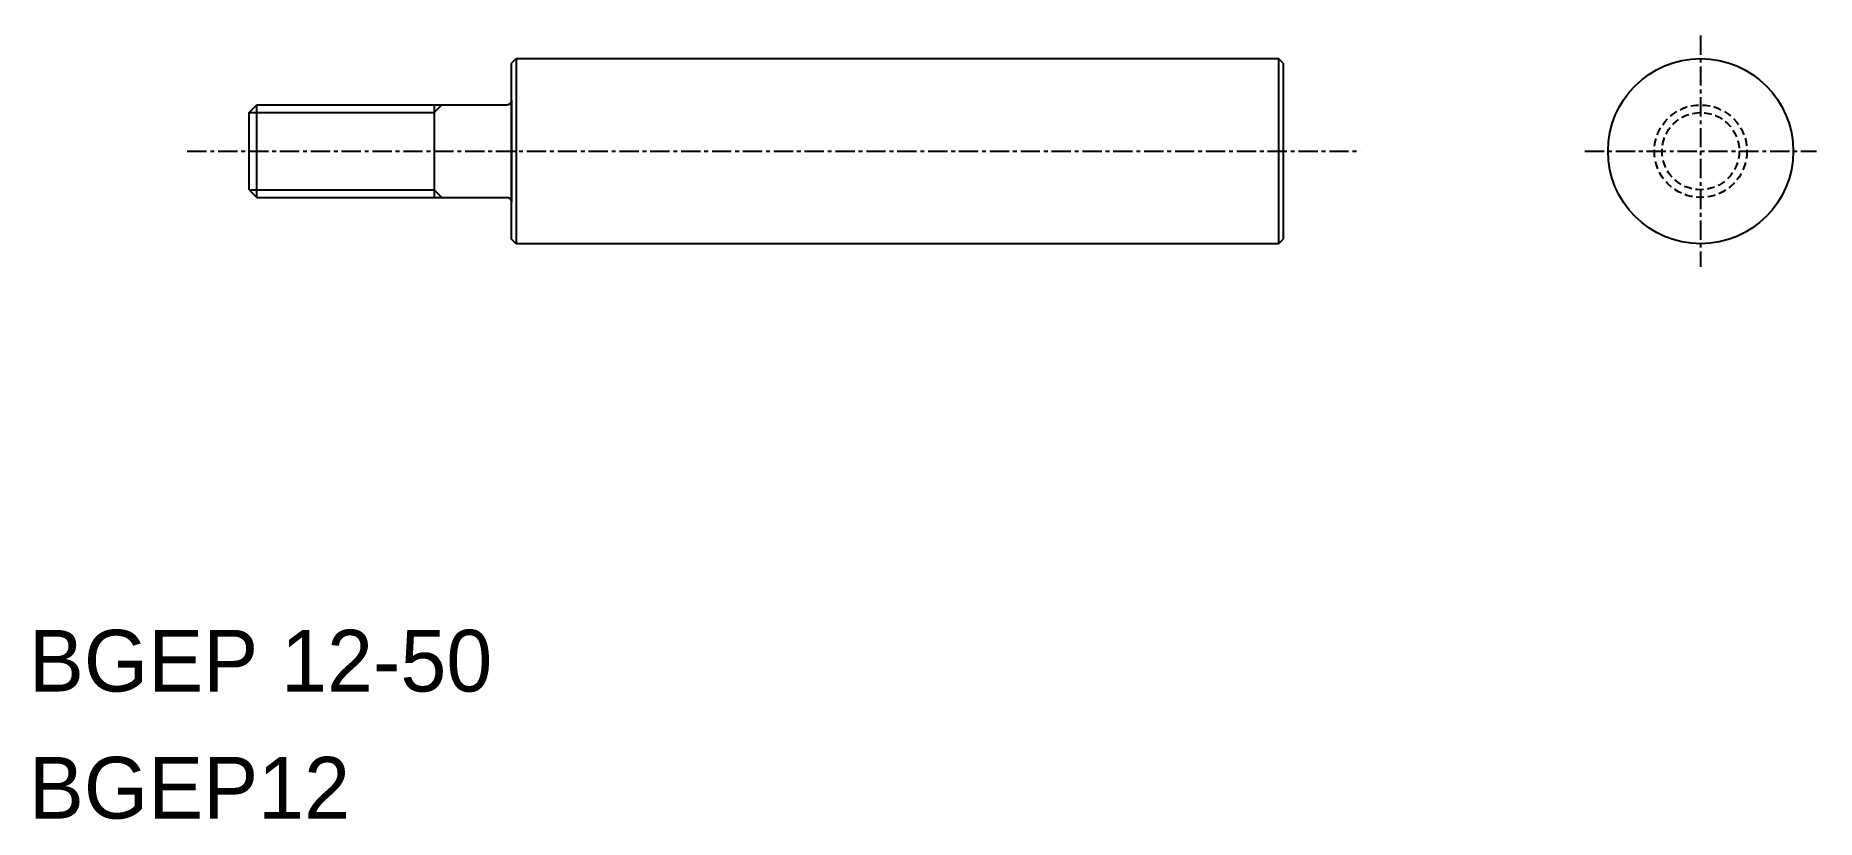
# Model space of a CAD drawing. Extents: x 59 to 174, y 44 to 95.
import ezdxf

# ---------------------------------------------------------------- set-up
doc = ezdxf.new("R2010")
doc.units = 0
doc.linetypes.add('CENTER', pattern=[2, 1.25, -0.25, 0.25, -0.25])
doc.linetypes.add('DASHED', pattern=[0.75, 0.5, -0.25])
doc.layers.get('0').update_dxf_attribs({"linetype": 'CONTINUOUS'})
doc.layers.add('CENTER', color=1, linetype='CENTER')

msp = doc.modelspace()

# ---------------------------------------------------------------- linework, layer by layer
at = {"color": 7, "linetype": 'CONTINUOUS'}
for p, q in [((89.74, 92.76), (90.04, 93.06)), ((89.74, 81.36), (89.74, 92.76)), ((90.04, 93.06), (139.44, 93.06)), ((90.04, 93.06), (90.04, 81.06)), ((139.44, 93.06), (139.44, 81.06)), ((139.74, 92.76), (139.44, 93.06)), ((139.74, 92.76), (139.74, 81.36)), ((72.74, 89.56), (73.24, 90.06)), ((73.24, 90.06), (89.44, 90.06)), ((73.24, 84.06), (73.24, 90.06)), ((84.74, 90.06), (84.74, 84.06)), ((89.74, 90.36), (89.74, 83.76)), ((72.74, 84.56), (72.74, 89.56)), ((72.74, 84.56), (73.24, 84.06)), ((73.24, 84.06), (89.44, 84.06)), ((90.04, 81.06), (89.74, 81.36)), ((139.44, 81.06), (90.04, 81.06)), ((139.44, 81.06), (139.74, 81.36))]:
    msp.add_line(p, q, dxfattribs=at)
at = {"color": 3, "linetype": 'CONTINUOUS'}
for p, q in [((84.74, 89.56), (85.24, 90.06)), ((72.74, 89.56), (84.74, 89.56)), ((72.74, 84.56), (84.74, 84.56)), ((84.74, 84.56), (85.24, 84.06))]:
    msp.add_line(p, q, dxfattribs=at)
at = {"color": 7, "linetype": 'CONTINUOUS'}
msp.add_circle((166.8, 87.06), 6, dxfattribs=at)
at = {"color": 3, "linetype": 'DASHED'}
for radius in [3, 2.5]:
    msp.add_circle((166.8, 87.06), radius, dxfattribs=at)
at = {"color": 7, "linetype": 'CONTINUOUS'}
for centre, start, end in [((89.44, 90.36), 270, 0), ((89.44, 83.76), 0, 90)]:
    msp.add_arc(centre, 0.3, start, end, dxfattribs=at)
at = {"layer": 'CENTER', "color": 1, "linetype": 'CENTER'}
for p, q in [((166.8, 94.56), (166.8, 79.56)), ((68.74, 87.06), (144.74, 87.06)), ((159.3, 87.06), (174.3, 87.06))]:
    msp.add_line(p, q, dxfattribs=at)

# ---------------------------------------------------------------- texts
at = {"color": 7, "linetype": 'CONTINUOUS'}
for s, p in [('BGEP 12-50', (58.47, 52.02)), ('BGEP12', (58.47, 43.78))]:
    msp.add_text(s, height=4, dxfattribs=at).set_placement(p)

doc.saveas('drawing.dxf')
